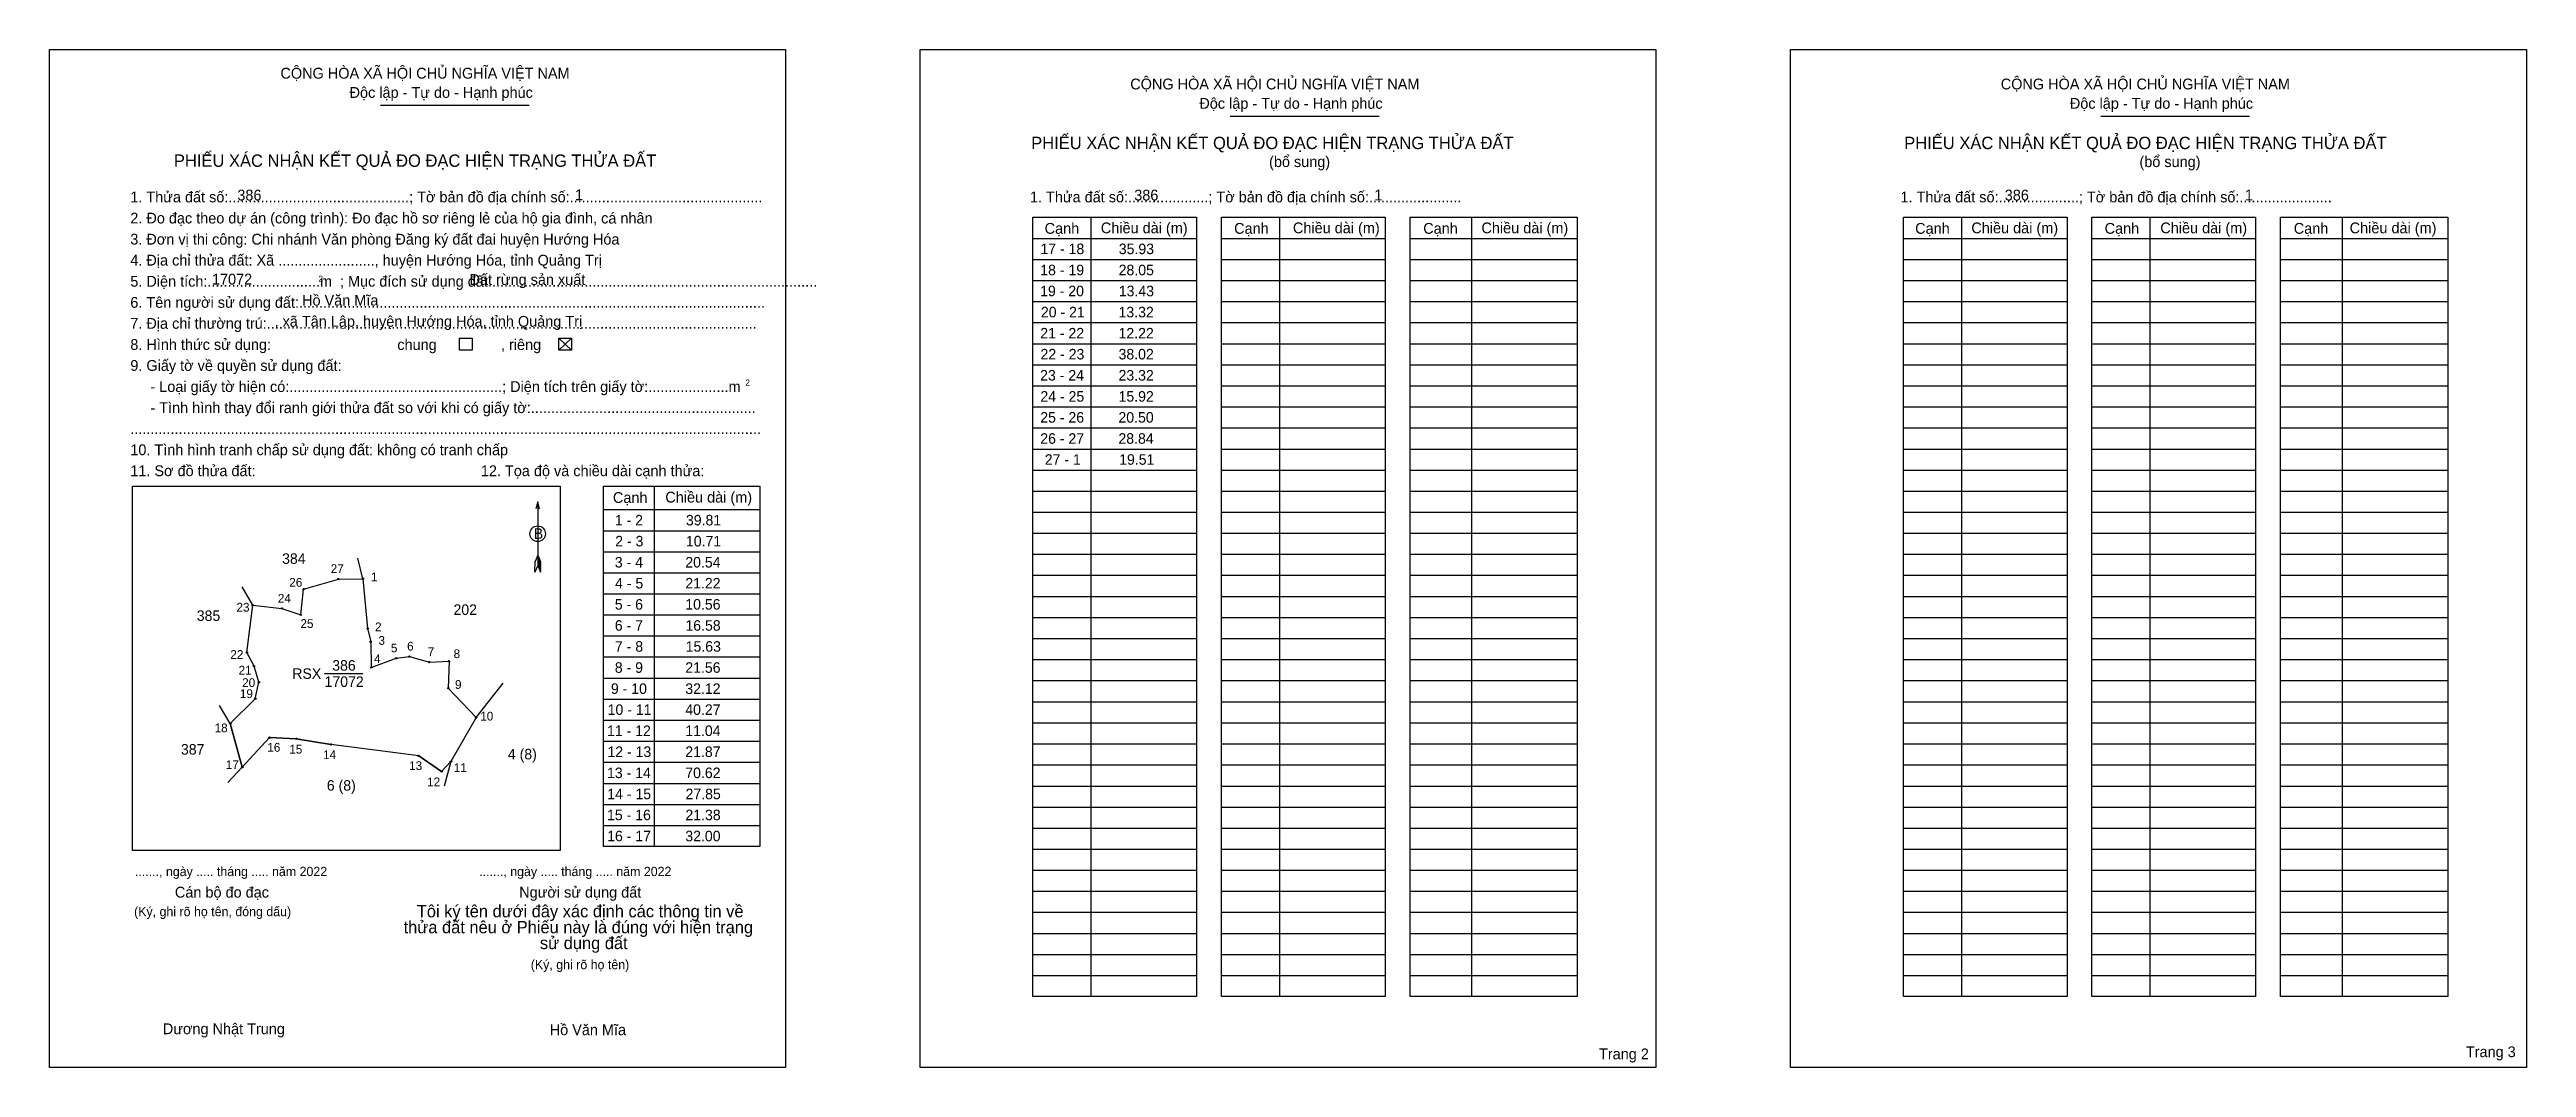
# Model space of a CAD drawing. Extents: x 544592 to 546563, y 1837767 to 1838577.
import ezdxf

# ---------------------------------------------------------------- set-up
doc = ezdxf.new("R2010")
doc.units = 0
for name, color, linetype in [('Level 1', 7, 'Continuous'), ('Level 10', 7, 'Continuous'), ('Level 11', 7, 'Continuous'), ('Level 13', 7, 'Continuous'), ('Level 2', 7, 'Continuous'), ('Level 25', 7, 'Continuous'), ('Level 27', 7, 'Continuous'), ('Level 36', 7, 'Continuous'), ('Level 48', 7, 'Continuous'), ('Level 50', 7, 'Continuous'), ('Level 52', 7, 'Continuous'), ('Level 55', 7, 'Continuous'), ('Level 6', 7, 'Continuous'), ('Level 9', 7, 'Continuous')]:
    doc.layers.add(name, color=color, linetype=linetype)

msp = doc.modelspace()

# ---------------------------------------------------------------- linework, layer by layer
at = {"layer": 'Level 1'}
for p, q in [((544591.5, 1838577), (544591.5, 1838577)), ((545284.3, 1838577), (545284.3, 1838577)), ((544854.9, 1838532.7), (544973.3, 1838532.7)), ((545531.2, 1838524), (545649.7, 1838524)), ((546224, 1838524), (546342.4, 1838524)), ((545420.3, 1838443.5), (545420.3, 1837823.3)), ((545570.4, 1838443.5), (545570.4, 1837823.3)), ((545723.2, 1838443.5), (545723.2, 1837823.3)), ((546113.1, 1838443.5), (546113.1, 1837823.3)), ((546263.1, 1838443.5), (546263.1, 1837823.3)), ((546416, 1838443.5), (546416, 1837823.3)), ((545374.2, 1838426.7), (545504.4, 1838426.7)), ((545524.3, 1838426.7), (545654.5, 1838426.7)), ((545674.3, 1838426.7), (545807.3, 1838426.7)), ((546067, 1838426.7), (546197.2, 1838426.7)), ((546217, 1838426.7), (546347.2, 1838426.7)), ((546367.1, 1838426.7), (546500.1, 1838426.7)), ((545374.2, 1838410), (545504.4, 1838410)), ((545524.3, 1838410), (545654.5, 1838410)), ((545674.3, 1838410), (545807.3, 1838410)), ((546067, 1838410), (546197.2, 1838410)), ((546217, 1838410), (546347.2, 1838410)), ((546367.1, 1838410), (546500.1, 1838410)), ((545374.2, 1838393.2), (545504.4, 1838393.2)), ((545374.2, 1838376.5), (545504.4, 1838376.5)), ((545524.3, 1838393.2), (545654.5, 1838393.2)), ((545524.3, 1838376.5), (545654.5, 1838376.5)), ((545674.3, 1838393.2), (545807.3, 1838393.2)), ((545674.3, 1838376.5), (545807.3, 1838376.5)), ((546067, 1838393.2), (546197.2, 1838393.2)), ((546067, 1838376.5), (546197.2, 1838376.5)), ((546217, 1838393.2), (546347.2, 1838393.2)), ((546217, 1838376.5), (546347.2, 1838376.5)), ((546367.1, 1838393.2), (546500.1, 1838393.2)), ((546367.1, 1838376.5), (546500.1, 1838376.5)), ((545374.2, 1838359.7), (545504.4, 1838359.7)), ((545524.3, 1838359.7), (545654.5, 1838359.7)), ((545674.3, 1838359.7), (545807.3, 1838359.7)), ((546067, 1838359.7), (546197.2, 1838359.7)), ((546217, 1838359.7), (546347.2, 1838359.7)), ((546367.1, 1838359.7), (546500.1, 1838359.7)), ((544996.8, 1838347.3), (545006.9, 1838337.9)), ((544996.8, 1838337.9), (545006.9, 1838347.3)), ((545374.2, 1838342.9), (545504.4, 1838342.9)), ((545524.3, 1838342.9), (545654.5, 1838342.9)), ((545674.3, 1838342.9), (545807.3, 1838342.9)), ((546067, 1838342.9), (546197.2, 1838342.9)), ((546217, 1838342.9), (546347.2, 1838342.9)), ((546367.1, 1838342.9), (546500.1, 1838342.9)), ((545374.2, 1838326.2), (545504.4, 1838326.2)), ((545524.3, 1838326.2), (545654.5, 1838326.2)), ((545674.3, 1838326.2), (545807.3, 1838326.2)), ((546067, 1838326.2), (546197.2, 1838326.2)), ((546217, 1838326.2), (546347.2, 1838326.2)), ((546367.1, 1838326.2), (546500.1, 1838326.2)), ((545374.2, 1838309.4), (545504.4, 1838309.4)), ((545524.3, 1838309.4), (545654.5, 1838309.4)), ((545674.3, 1838309.4), (545807.3, 1838309.4)), ((546067, 1838309.4), (546197.2, 1838309.4)), ((546217, 1838309.4), (546347.2, 1838309.4)), ((546367.1, 1838309.4), (546500.1, 1838309.4)), ((545374.2, 1838292.7), (545504.4, 1838292.7)), ((545524.3, 1838292.7), (545654.5, 1838292.7)), ((545674.3, 1838292.7), (545807.3, 1838292.7)), ((546067, 1838292.7), (546197.2, 1838292.7)), ((546217, 1838292.7), (546347.2, 1838292.7)), ((546367.1, 1838292.7), (546500.1, 1838292.7)), ((545374.2, 1838275.9), (545504.4, 1838275.9)), ((545374.2, 1838259.1), (545504.4, 1838259.1)), ((545524.3, 1838275.9), (545654.5, 1838275.9)), ((545524.3, 1838259.1), (545654.5, 1838259.1)), ((545674.3, 1838275.9), (545807.3, 1838275.9)), ((545674.3, 1838259.1), (545807.3, 1838259.1)), ((546067, 1838275.9), (546197.2, 1838275.9)), ((546067, 1838259.1), (546197.2, 1838259.1)), ((546217, 1838275.9), (546347.2, 1838275.9)), ((546217, 1838259.1), (546347.2, 1838259.1)), ((546367.1, 1838275.9), (546500.1, 1838275.9)), ((546367.1, 1838259.1), (546500.1, 1838259.1)), ((545374.2, 1838242.4), (545504.4, 1838242.4)), ((545524.3, 1838242.4), (545654.5, 1838242.4)), ((545674.3, 1838242.4), (545807.3, 1838242.4)), ((546067, 1838242.4), (546197.2, 1838242.4)), ((546217, 1838242.4), (546347.2, 1838242.4)), ((546367.1, 1838242.4), (546500.1, 1838242.4)), ((544657.5, 1838229.5), (544657.5, 1838229.5)), ((545072.6, 1838229.6), (545072.6, 1837942.7)), ((545374.2, 1838225.6), (545504.4, 1838225.6)), ((545524.3, 1838225.6), (545654.5, 1838225.6)), ((545674.3, 1838225.6), (545807.3, 1838225.6)), ((546067, 1838225.6), (546197.2, 1838225.6)), ((546217, 1838225.6), (546347.2, 1838225.6)), ((546367.1, 1838225.6), (546500.1, 1838225.6)), ((544980, 1838217), (544980, 1838166.3)), ((545032.4, 1838210.9), (545156.7, 1838210.9)), ((545374.2, 1838208.8), (545504.4, 1838208.8)), ((545524.3, 1838208.8), (545654.5, 1838208.8)), ((545674.3, 1838208.8), (545807.3, 1838208.8)), ((546067, 1838208.8), (546197.2, 1838208.8)), ((546217, 1838208.8), (546347.2, 1838208.8)), ((546367.1, 1838208.8), (546500.1, 1838208.8)), ((545032.4, 1838194.1), (545156.7, 1838194.1)), ((545374.2, 1838192.1), (545504.4, 1838192.1)), ((545524.3, 1838192.1), (545654.5, 1838192.1)), ((545674.3, 1838192.1), (545807.3, 1838192.1)), ((546067, 1838192.1), (546197.2, 1838192.1)), ((546217, 1838192.1), (546347.2, 1838192.1)), ((546367.1, 1838192.1), (546500.1, 1838192.1)), ((544977.8, 1838161.1), (544977.9, 1838169.5)), ((544980, 1838166.3), (544977.8, 1838161.1)), ((544980, 1838174.7), (544977.9, 1838169.5)), ((544980, 1838174.7), (544982.2, 1838169.5)), ((544980, 1838174), (544982.2, 1838168.8)), ((544980, 1838173.2), (544982.2, 1838168)), ((544980, 1838172.5), (544982.2, 1838167.3)), ((544980, 1838171.8), (544982.2, 1838166.5)), ((544980, 1838171), (544982.2, 1838165.8)), ((544980, 1838170.3), (544982.2, 1838165)), ((544980, 1838169.6), (544982.2, 1838164.3)), ((544980, 1838168.9), (544982.2, 1838163.5)), ((544980, 1838168.1), (544982.2, 1838162.8)), ((544980, 1838167.4), (544982.3, 1838162)), ((544980, 1838166.3), (544982.3, 1838161.1)), ((544982.3, 1838161.1), (544982.2, 1838169.5)), ((545032.4, 1838177.4), (545156.7, 1838177.4)), ((545032.4, 1838160.6), (545156.7, 1838160.6)), ((545374.2, 1838175.3), (545504.4, 1838175.3)), ((545524.3, 1838175.3), (545654.5, 1838175.3)), ((545674.3, 1838175.3), (545807.3, 1838175.3)), ((546067, 1838175.3), (546197.2, 1838175.3)), ((546217, 1838175.3), (546347.2, 1838175.3)), ((546367.1, 1838175.3), (546500.1, 1838175.3)), ((545032.4, 1838143.9), (545156.7, 1838143.9)), ((545374.2, 1838158.6), (545504.4, 1838158.6)), ((545374.2, 1838141.8), (545504.4, 1838141.8)), ((545524.3, 1838158.6), (545654.5, 1838158.6)), ((545524.3, 1838141.8), (545654.5, 1838141.8)), ((545674.3, 1838158.6), (545807.3, 1838158.6)), ((545674.3, 1838141.8), (545807.3, 1838141.8)), ((546067, 1838158.6), (546197.2, 1838158.6)), ((546067, 1838141.8), (546197.2, 1838141.8)), ((546217, 1838158.6), (546347.2, 1838158.6)), ((546217, 1838141.8), (546347.2, 1838141.8)), ((546367.1, 1838158.6), (546500.1, 1838158.6)), ((546367.1, 1838141.8), (546500.1, 1838141.8)), ((545032.4, 1838127.1), (545156.7, 1838127.1)), ((545374.2, 1838125), (545504.4, 1838125)), ((545524.3, 1838125), (545654.5, 1838125)), ((545674.3, 1838125), (545807.3, 1838125)), ((546067, 1838125), (546197.2, 1838125)), ((546217, 1838125), (546347.2, 1838125)), ((546367.1, 1838125), (546500.1, 1838125)), ((545032.4, 1838110.3), (545156.7, 1838110.3)), ((545374.2, 1838108.3), (545504.4, 1838108.3)), ((545524.3, 1838108.3), (545654.5, 1838108.3)), ((545674.3, 1838108.3), (545807.3, 1838108.3)), ((546067, 1838108.3), (546197.2, 1838108.3)), ((546217, 1838108.3), (546347.2, 1838108.3)), ((546367.1, 1838108.3), (546500.1, 1838108.3)), ((545032.4, 1838093.6), (545156.7, 1838093.6)), ((545374.2, 1838091.5), (545504.4, 1838091.5)), ((545524.3, 1838091.5), (545654.5, 1838091.5)), ((545674.3, 1838091.5), (545807.3, 1838091.5)), ((546067, 1838091.5), (546197.2, 1838091.5)), ((546217, 1838091.5), (546347.2, 1838091.5)), ((546367.1, 1838091.5), (546500.1, 1838091.5)), ((545032.4, 1838076.8), (545156.7, 1838076.8)), ((545374.2, 1838074.8), (545504.4, 1838074.8)), ((545524.3, 1838074.8), (545654.5, 1838074.8)), ((545674.3, 1838074.8), (545807.3, 1838074.8)), ((546067, 1838074.8), (546197.2, 1838074.8)), ((546217, 1838074.8), (546347.2, 1838074.8)), ((546367.1, 1838074.8), (546500.1, 1838074.8)), ((545032.4, 1838060.1), (545156.7, 1838060.1)), ((545032.4, 1838043.3), (545156.7, 1838043.3)), ((545374.2, 1838058), (545504.4, 1838058)), ((545374.2, 1838041.2), (545504.4, 1838041.2)), ((545524.3, 1838058), (545654.5, 1838058)), ((545524.3, 1838041.2), (545654.5, 1838041.2)), ((545674.3, 1838058), (545807.3, 1838058)), ((545674.3, 1838041.2), (545807.3, 1838041.2)), ((546067, 1838058), (546197.2, 1838058)), ((546067, 1838041.2), (546197.2, 1838041.2)), ((546217, 1838058), (546347.2, 1838058)), ((546217, 1838041.2), (546347.2, 1838041.2)), ((546367.1, 1838058), (546500.1, 1838058)), ((546367.1, 1838041.2), (546500.1, 1838041.2)), ((545032.4, 1838026.5), (545156.7, 1838026.5)), ((545374.2, 1838024.5), (545504.4, 1838024.5)), ((545524.3, 1838024.5), (545654.5, 1838024.5)), ((545674.3, 1838024.5), (545807.3, 1838024.5)), ((546067, 1838024.5), (546197.2, 1838024.5)), ((546217, 1838024.5), (546347.2, 1838024.5)), ((546367.1, 1838024.5), (546500.1, 1838024.5)), ((545032.4, 1838009.8), (545156.7, 1838009.8)), ((545374.2, 1838007.7), (545504.4, 1838007.7)), ((545524.3, 1838007.7), (545654.5, 1838007.7)), ((545674.3, 1838007.7), (545807.3, 1838007.7)), ((546067, 1838007.7), (546197.2, 1838007.7)), ((546217, 1838007.7), (546347.2, 1838007.7)), ((546367.1, 1838007.7), (546500.1, 1838007.7)), ((545032.4, 1837993), (545156.7, 1837993)), ((545374.2, 1837990.9), (545504.4, 1837990.9)), ((545524.3, 1837990.9), (545654.5, 1837990.9)), ((545674.3, 1837990.9), (545807.3, 1837990.9)), ((546067, 1837990.9), (546197.2, 1837990.9)), ((546217, 1837990.9), (546347.2, 1837990.9)), ((546367.1, 1837990.9), (546500.1, 1837990.9)), ((545032.4, 1837976.3), (545156.7, 1837976.3)), ((545374.2, 1837974.2), (545504.4, 1837974.2)), ((545524.3, 1837974.2), (545654.5, 1837974.2)), ((545674.3, 1837974.2), (545807.3, 1837974.2)), ((546067, 1837974.2), (546197.2, 1837974.2)), ((546217, 1837974.2), (546347.2, 1837974.2)), ((546367.1, 1837974.2), (546500.1, 1837974.2)), ((545032.4, 1837959.5), (545156.7, 1837959.5)), ((545374.2, 1837957.4), (545504.4, 1837957.4)), ((545524.3, 1837957.4), (545654.5, 1837957.4)), ((545674.3, 1837957.4), (545807.3, 1837957.4)), ((546067, 1837957.4), (546197.2, 1837957.4)), ((546217, 1837957.4), (546347.2, 1837957.4)), ((546367.1, 1837957.4), (546500.1, 1837957.4)), ((544997.9, 1837939.5), (544997.9, 1837939.5)), ((545374.2, 1837940.7), (545504.4, 1837940.7)), ((545374.2, 1837923.9), (545504.4, 1837923.9)), ((545524.3, 1837940.7), (545654.5, 1837940.7)), ((545524.3, 1837923.9), (545654.5, 1837923.9)), ((545674.3, 1837940.7), (545807.3, 1837940.7)), ((545674.3, 1837923.9), (545807.3, 1837923.9)), ((546067, 1837940.7), (546197.2, 1837940.7)), ((546067, 1837923.9), (546197.2, 1837923.9)), ((546217, 1837940.7), (546347.2, 1837940.7)), ((546217, 1837923.9), (546347.2, 1837923.9)), ((546367.1, 1837940.7), (546500.1, 1837940.7)), ((546367.1, 1837923.9), (546500.1, 1837923.9)), ((545374.2, 1837907.1), (545504.4, 1837907.1)), ((545524.3, 1837907.1), (545654.5, 1837907.1)), ((545674.3, 1837907.1), (545807.3, 1837907.1)), ((546067, 1837907.1), (546197.2, 1837907.1)), ((546217, 1837907.1), (546347.2, 1837907.1)), ((546367.1, 1837907.1), (546500.1, 1837907.1)), ((545374.2, 1837890.4), (545504.4, 1837890.4)), ((545524.3, 1837890.4), (545654.5, 1837890.4)), ((545674.3, 1837890.4), (545807.3, 1837890.4)), ((546067, 1837890.4), (546197.2, 1837890.4)), ((546217, 1837890.4), (546347.2, 1837890.4)), ((546367.1, 1837890.4), (546500.1, 1837890.4)), ((545374.2, 1837873.6), (545504.4, 1837873.6)), ((545524.3, 1837873.6), (545654.5, 1837873.6)), ((545674.3, 1837873.6), (545807.3, 1837873.6)), ((546067, 1837873.6), (546197.2, 1837873.6)), ((546217, 1837873.6), (546347.2, 1837873.6)), ((546367.1, 1837873.6), (546500.1, 1837873.6)), ((545374.2, 1837856.9), (545504.4, 1837856.9)), ((545524.3, 1837856.9), (545654.5, 1837856.9)), ((545674.3, 1837856.9), (545807.3, 1837856.9)), ((546067, 1837856.9), (546197.2, 1837856.9)), ((546217, 1837856.9), (546347.2, 1837856.9)), ((546367.1, 1837856.9), (546500.1, 1837856.9)), ((545374.2, 1837840.1), (545504.4, 1837840.1)), ((545524.3, 1837840.1), (545654.5, 1837840.1)), ((545674.3, 1837840.1), (545807.3, 1837840.1)), ((546067, 1837840.1), (546197.2, 1837840.1)), ((546217, 1837840.1), (546347.2, 1837840.1)), ((546367.1, 1837840.1), (546500.1, 1837840.1)), ((545177.3, 1837766.9), (545177.3, 1837766.9)), ((545870, 1837766.9), (545870, 1837766.9))]:
    msp.add_line(p, q, dxfattribs=at)
for points in [[(545374.2, 1838443.5), (545504.4, 1838443.5), (545504.4, 1837823.3), (545374.2, 1837823.3)], [(545524.3, 1838443.5), (545654.5, 1838443.5), (545654.5, 1837823.3), (545524.3, 1837823.3)], [(545674.3, 1838443.5), (545807.3, 1838443.5), (545807.3, 1837823.3), (545674.3, 1837823.3)], [(546067, 1838443.5), (546197.2, 1838443.5), (546197.2, 1837823.3), (546067, 1837823.3)], [(546217, 1838443.5), (546347.2, 1838443.5), (546347.2, 1837823.3), (546217, 1837823.3)], [(546367.1, 1838443.5), (546500.1, 1838443.5), (546500.1, 1837823.3), (546367.1, 1837823.3)], [(544657.5, 1838229.5), (544997.9, 1838229.5), (544997.9, 1837939.5), (544657.5, 1837939.5)], [(545032.4, 1838229.6), (545156.7, 1838229.6), (545156.7, 1837942.7), (545032.4, 1837942.7)]]:
    msp.add_lwpolyline(points, close=True, dxfattribs=at)
msp.add_lwpolyline([(544981.5, 1838211.6), (544980, 1838217), (544978.6, 1838211.6)], dxfattribs=at)
msp.add_circle((544980, 1838191.7), 6.19, dxfattribs=at)
at = {"layer": 'Level 10'}
msp.add_lwpolyline([(544735.4, 1838040.6), (544755.3, 1838060.4), (544758.1, 1838073.5), (544754.3, 1838086.3), (544748.6, 1838097.1), (544753.2, 1838134.8), (544776.4, 1838132.2), (544791.5, 1838127.2), (544793.7, 1838147.6), (544821.4, 1838155.6), (544840.9, 1838155.9), (544844.7, 1838116.3), (544847.1, 1838105.8), (544847.5, 1838085.3), (544867.4, 1838092.6), (544877.9, 1838093.9), (544893.9, 1838089.5), (544909.5, 1838090.2), (544908.8, 1838068.7), (544931, 1838045.5), (544911, 1838010.5), (544903.5, 1838002.5), (544885.4, 1838014.9), (544815.4, 1838024), (544787.9, 1838028.5), (544766.6, 1838029.4), (544744.9, 1838005.9)], close=True, dxfattribs=at)
at = {"layer": 'Level 11'}
for centre in [(544793.7, 1838147.6), (544821.4, 1838155.6), (544840.9, 1838155.9), (544753.2, 1838134.8), (544776.4, 1838132.2), (544791.5, 1838127.2), (544844.7, 1838116.3), (544847.1, 1838105.8), (544748.6, 1838097.1), (544754.3, 1838086.3), (544847.5, 1838085.3), (544867.4, 1838092.6), (544877.9, 1838093.9), (544893.9, 1838089.5), (544909.5, 1838090.2), (544755.3, 1838060.4), (544758.1, 1838073.5), (544908.8, 1838068.7), (544735.4, 1838040.6), (544735.4, 1838040.6), (544931, 1838045.5), (544766.6, 1838029.4), (544787.9, 1838028.5), (544815.4, 1838024), (544744.9, 1838005.9), (544885.4, 1838014.9), (544903.5, 1838002.5), (544911, 1838010.5)]:
    msp.add_circle(centre, 0.559, dxfattribs=at)
at = {"layer": 'Level 2'}
for points in [[(544591.5, 1838577), (545177.2, 1838577), (545177.2, 1837766.9), (544591.5, 1837766.9)], [(545284.3, 1838577), (545870, 1838577), (545870, 1837766.9), (545284.3, 1837766.9)], [(545977.1, 1838577), (546562.8, 1838577), (546562.8, 1837766.9), (545977.1, 1837766.9)]]:
    msp.add_lwpolyline(points, close=True, dxfattribs=at)
at = {"layer": 'Level 25'}
for p, q in [((544793.7, 1838147.6), (544821.4, 1838155.6)), ((544748.6, 1838097.1), (544753.2, 1838134.8)), ((544931, 1838045.5), (544908.8, 1838068.7)), ((544735.4, 1838040.6), (544744.9, 1838005.9)), ((544744.9, 1838005.9), (544766.6, 1838029.4)), ((544766.6, 1838029.4), (544787.9, 1838028.5)), ((544787.9, 1838028.5), (544815.4, 1838024)), ((544885.4, 1838014.9), (544903.5, 1838002.5))]:
    msp.add_line(p, q, dxfattribs=at)
at = {"layer": 'Level 27'}
for p, q in [((544840.9, 1838155.9), (544836.9, 1838172.2)), ((544753.2, 1838134.8), (544744.9, 1838149.4)), ((544735.4, 1838040.6), (544726.7, 1838054.9)), ((544744.9, 1838005.9), (544733.5, 1837993.6))]:
    msp.add_line(p, q, dxfattribs=at)
at = {"layer": 'Level 50'}
for points in [[(544917.7, 1838347.3), (544927.8, 1838347.3), (544927.8, 1838337.9), (544917.7, 1838337.9)], [(544996.8, 1838347.3), (545006.9, 1838347.3), (545006.9, 1838337.9), (544996.8, 1838337.9)]]:
    msp.add_lwpolyline(points, close=True, dxfattribs=at)
at = {"layer": 'Level 9'}
for p, q in [((544810.3, 1838080.4), (544840.8, 1838080.4)), ((544931, 1838045.5), (544952.5, 1838072.7)), ((544911, 1838010.5), (544905.7, 1837990.9))]:
    msp.add_line(p, q, dxfattribs=at)

# ---------------------------------------------------------------- texts
at = {"layer": 'Level 1'}
for s, height, p in [('CỘNG HÒA XÃ HỘI CHỦ NGHĨA VIỆT NAM', 8.604, (544775.3, 1838553.9)), ('CỘNG HÒA XÃ HỘI CHỦ NGHĨA VIỆT NAM', 8.604, (545451.6, 1838545.3)), ('CỘNG HÒA XÃ HỘI CHỦ NGHĨA VIỆT NAM', 8.604, (546144.4, 1838545.3)), ('Độc lập - Tự do - Hạnh phúc', 8.604, (544830.3, 1838538.6)), ('Độc lập - Tự do - Hạnh phúc', 8.604, (545506.6, 1838529.9)), ('Độc lập - Tự do - Hạnh phúc', 8.604, (546199.4, 1838529.9)), ('PHIẾU XÁC NHẬN KẾT QUẢ ĐO ĐẠC HIỆN TRẠNG THỬA ĐẤT', 9.834, (544690.5, 1838483.7)), ('PHIẾU XÁC NHẬN KẾT QUẢ ĐO ĐẠC HIỆN TRẠNG THỬA ĐẤT', 9.834, (545372.8, 1838497.8)), ('PHIẾU XÁC NHẬN KẾT QUẢ ĐO ĐẠC HIỆN TRẠNG THỬA ĐẤT', 9.834, (546067.6, 1838497.8)), ('(bổ sung)', 8.6, (545562.1, 1838483.5)), ('(bổ sung)', 8.6, (546254.8, 1838483.5)), ('1. Thửa đất số:.............................................; Tờ bản đồ địa chính số:................................................', 8.6037, (544655.8, 1838455.4)), ('1. Thửa đất số:....................; Tờ bản đồ địa chính số:.......................', 8.604, (545371.8, 1838455.4)), ('1. Thửa đất số:....................; Tờ bản đồ địa chính số:.......................', 8.604, (546064.6, 1838455.4)), ('2. Đo đạc theo dự án (công trình): Đo đạc hồ sơ riêng lẻ của hộ gia đình, cá nhân', 8.604, (544655.8, 1838438.6)), ('Cạnh', 8.6, (545383.5, 1838430.4)), ('Chiều dài (m)', 8.604, (545428.2, 1838430.8)), ('Cạnh', 8.6, (545534.3, 1838430.4)), ('Chiều dài (m)', 8.604, (545581.1, 1838430.8)), ('Cạnh', 8.6, (545684.8, 1838430.4)), ('Chiều dài (m)', 8.604, (545731.1, 1838430.8)), ('Cạnh', 8.6, (546076.3, 1838430.4)), ('Chiều dài (m)', 8.604, (546121, 1838430.8)), ('Cạnh', 8.6, (546227.1, 1838430.4)), ('Chiều dài (m)', 8.604, (546271.4, 1838430.8)), ('Cạnh', 8.6, (546377.6, 1838430.4)), ('Chiều dài (m)', 8.604, (546422.1, 1838430.8)), ('3. Đơn vị thi công: Chi nhánh Văn phòng Đăng ký đất đai huyện Hướng Hóa', 8.604, (544655.8, 1838421.8)), ('4. Địa chỉ thửa đất: Xã ........................, huyện Hướng Hóa, tỉnh Quảng Trị', 8.604, (544655.8, 1838405.1)), ('5. Diện tích:............................m  ; Mục đích sử dụng đất:.................................................................................', 8.6037, (544655.8, 1838388.3)), ('2', 4.92, (544805.5, 1838392.2)), ('6. Tên người sử dụng đất:....................................................................................................................', 8.6037, (544655.8, 1838371.5)), ('7. Địa chỉ thường trú:..........................................................................................................................', 8.6037, (544655.8, 1838354.8)), ('chung                , riêng', 8.604, (544868.3, 1838337.9)), ('9. Giấy tờ về quyền sử dụng đất:', 8.604, (544655.8, 1838321.3)), ('     - Loại giấy tờ hiện có:.....................................................; Diện tích trên giấy tờ:....................m', 8.6037, (544655.8, 1838304.5)), ('     - Tình hình thay đổi ranh giới thửa đất so với khi có giấy tờ:........................................................', 8.6037, (544655.8, 1838287.7)), ('2', 4.92, (545145.3, 1838309.5)), ('10. Tình hình tranh chấp sử dụng đất: không có tranh chấp', 8.604, (544655.8, 1838254.2)), ('.............................................................................................................................................................', 8.6037, (544655.8, 1838271)), ('11. Sơ đồ thửa đất:', 8.604, (544655.8, 1838237.5)), ('12. Tọa độ và chiều dài cạnh thửa:', 8.604, (544934.8, 1838237.5)), ('Cạnh', 8.6, (545039.9, 1838216.2)), ('Chiều dài (m)', 8.604, (545081.6, 1838216.5)), ('B', 8.38, (544976.9, 1838187.6)), ('......., ngày ..... tháng ..... năm 2022', 7.375, (544659.5, 1837919.2)), ('......., ngày ..... tháng ..... năm 2022', 7.375, (544933.5, 1837919.2)), ('Cán bộ đo đạc', 8.604, (544691.3, 1837902.1)), ('Người sử dụng đất', 8.604, (544965.3, 1837902.1)), ('(Ký, ghi rõ họ tên, đóng dấu)', 7.375, (544658.8, 1837887.3)), ('thửa đất nêu ở Phiếu này là đúng với hiện trạng', 9.777, (544873.3, 1837873.7)), ('Tôi ký tên dưới đây xác định các thông tin về', 9.777, (544883.8, 1837886.4)), ('sử dụng đất', 9.777, (544981.8, 1837861.1)), ('(Ký, ghi rõ họ tên)', 7.375, (544974.5, 1837845.1)), ('Dương Nhật Trung', 8.604, (544681.7, 1837793.4)), ('Trang 2', 8.6, (545824.7, 1837773.4)), ('Trang 3', 8.6, (546514.6, 1837775.1))]:
    msp.add_text(s, height=height, dxfattribs=at).set_placement(p)
at = {"layer": 'Level 13'}
for s, p in [('RSX', (544784.7, 1838076.2)), ('386', (544816.5, 1838082.7)), ('17072', (544810.4, 1838069.8))]:
    msp.add_text(s, height=8.38, dxfattribs=at).set_placement(p)
at = {"layer": 'Level 36'}
for s, p in [('384', (544776.6, 1838167.7)), ('385', (544708.7, 1838122.3)), ('202', (544913, 1838127.1)), ('387', (544696.1, 1838015.9)), ('4 (8)', (544956.3, 1838012.1)), ('6 (8)', (544812.2, 1837987.2))]:
    msp.add_text(s, height=8.38, dxfattribs=at).set_placement(p)
at = {"layer": 'Level 48'}
msp.add_text('8. Hình thức sử dụng:', height=8.604, dxfattribs=at).set_placement((544655.8, 1838338))
at = {"layer": 'Level 52'}
for s, p in [('17 - 18', (545380.1, 1838414.2)), ('35.93', (545442.5, 1838414.2)), ('18 - 19', (545380, 1838397.4)), ('28.05', (545442.4, 1838397.4)), ('19 - 20', (545379.9, 1838380.7)), ('13.43', (545442.5, 1838380.7)), ('20 - 21', (545380.5, 1838363.9)), ('13.32', (545442.3, 1838363.9)), ('21 - 22', (545380, 1838347.1)), ('22 - 23', (545380.2, 1838330.4)), ('38.02', (545442.3, 1838330.4)), ('12.22', (545442.3, 1838347.1)), ('23 - 24', (545379.9, 1838313.6)), ('23.32', (545442.3, 1838313.6)), ('24 - 25', (545380.1, 1838296.8)), ('15.92', (545442.3, 1838296.8)), ('25 - 26', (545380, 1838280.1)), ('20.50', (545442.2, 1838280.1)), ('26 - 27', (545380, 1838263.3)), ('28.84', (545442.2, 1838263.3)), ('27 - 1', (545383.6, 1838246.6)), ('19.51', (545442.8, 1838246.6)), ('1 - 2', (545041.4, 1838198.3)), ('39.81', (545098, 1838198.3)), ('2 - 3', (545041.7, 1838181.6)), ('10.71', (545098, 1838181.6)), ('3 - 4', (545041.4, 1838164.8)), ('20.54', (545097.5, 1838164.8)), ('4 - 5', (545041.6, 1838148.1)), ('5 - 6', (545041.4, 1838131.3)), ('21.22', (545097.5, 1838148.1)), ('10.56', (545097.5, 1838131.3)), ('6 - 7', (545041.4, 1838114.5)), ('16.58', (545097.6, 1838114.5)), ('7 - 8', (545041.5, 1838097.8)), ('15.63', (545097.8, 1838097.8)), ('8 - 9', (545041.4, 1838081)), ('21.56', (545097.5, 1838081)), ('9 - 10', (545038.3, 1838064.2)), ('32.12', (545097.5, 1838064.2)), ('10 - 11', (545035.7, 1838047.5)), ('40.27', (545097.5, 1838047.5)), ('11 - 12', (545035.2, 1838030.7)), ('12 - 13', (545035.5, 1838014)), ('21.87', (545097.5, 1838014)), ('11.04', (545097.5, 1838030.7)), ('13 - 14', (545035.2, 1837997.2)), ('70.62', (545097.5, 1837997.2)), ('14 - 15', (545035.4, 1837980.4)), ('27.85', (545097.7, 1837980.4)), ('15 - 16', (545035.2, 1837963.7)), ('21.38', (545097.6, 1837963.7)), ('16 - 17', (545035.3, 1837946.9)), ('32.00', (545097.5, 1837946.9))]:
    msp.add_text(s, height=8.38, dxfattribs=at).set_placement(p)
at = {"layer": 'Level 55'}
for s, p in [('26', (544793.5, 1838147.6)), ('27', (544821.2, 1838155.6)), ('1', (544840.9, 1838155.9)), ('23', (544753, 1838134.8)), ('24', (544776.2, 1838132.2)), ('25', (544791.3, 1838127.2)), ('2', (544844.6, 1838116.3)), ('3', (544847, 1838105.8)), ('22', (544748.4, 1838097.1)), ('21', (544754.1, 1838086.3)), ('4', (544847.4, 1838085.3)), ('5', (544867.3, 1838092.6)), ('6', (544877.8, 1838093.9)), ('7', (544893.8, 1838089.5)), ('8', (544909.4, 1838090.2)), ('19', (544755.1, 1838060.4)), ('20', (544757.9, 1838073.5)), ('9', (544908.7, 1838068.7)), ('18', (544735.2, 1838040.6)), ('10', (544930.8, 1838045.5)), ('16', (544766.4, 1838029.4)), ('15', (544787.7, 1838028.5)), ('14', (544815.2, 1838024)), ('17', (544744.7, 1838005.9)), ('13', (544885.2, 1838014.9)), ('12', (544903.3, 1838002.5)), ('11', (544910.8, 1838010.5))]:
    msp.add_text(s, height=0.279, dxfattribs=at).set_placement(p)
at = {"layer": 'Level 6'}
for s, height, p in [('386', 8.6, (544741, 1838456.9)), ('1', 8.6, (545009.7, 1838457.1)), ('386', 8.6, (545454.8, 1838456.9)), ('1', 8.6, (545645.9, 1838457)), ('386', 8.6, (546147.6, 1838456.9)), ('1', 8.6, (546338.7, 1838457)), ('17072', 8.6, (544720.8, 1838390)), ('Đất rừng sản xuất', 8.604, (544925.8, 1838389.7)), ('Hồ Văn Mĩa', 8.6, (544792.5, 1838373.2)), (', xã Tân Lập, huyện Hướng Hóa, tỉnh Quảng Trị', 8.604, (544770.6, 1838356.4)), ('Hồ Văn Mĩa', 8.6, (544989.6, 1837792.6))]:
    msp.add_text(s, height=height, dxfattribs=at).set_placement(p)
at = {"layer": 'Level 9'}
for s, p in [('27', (544815.3, 1838160.4)), ('1', (544847.3, 1838153.8)), ('24', (544773.2, 1838136.8)), ('26', (544782.3, 1838149.5)), ('23', (544740.3, 1838129.7)), ('25', (544791.2, 1838116.7)), ('2', (544850.6, 1838114.1)), ('3', (544853.3, 1838103.3)), ('5', (544863.2, 1838097.3)), ('6', (544876.1, 1838098.7)), ('7', (544892.5, 1838094.3)), ('22', (544735.4, 1838092.1)), ('21', (544742, 1838079.6)), ('4', (544849.8, 1838088.7)), ('8', (544913.1, 1838092.7)), ('19', (544743, 1838060.9)), ('20', (544744.8, 1838069.7)), ('9', (544914.2, 1838068.2)), ('18', (544722.9, 1838033.7)), ('10', (544934.3, 1838043)), ('16', (544764.8, 1838018.2)), ('15', (544782.3, 1838016.7)), ('17', (544731.8, 1838004.4)), ('14', (544809.2, 1838012.3)), ('13', (544877.7, 1838003.6)), ('11', (544913.2, 1838002)), ('12', (544892, 1837990.7))]:
    msp.add_text(s, height=6.98, dxfattribs=at).set_placement(p)

doc.saveas('drawing.dxf')
